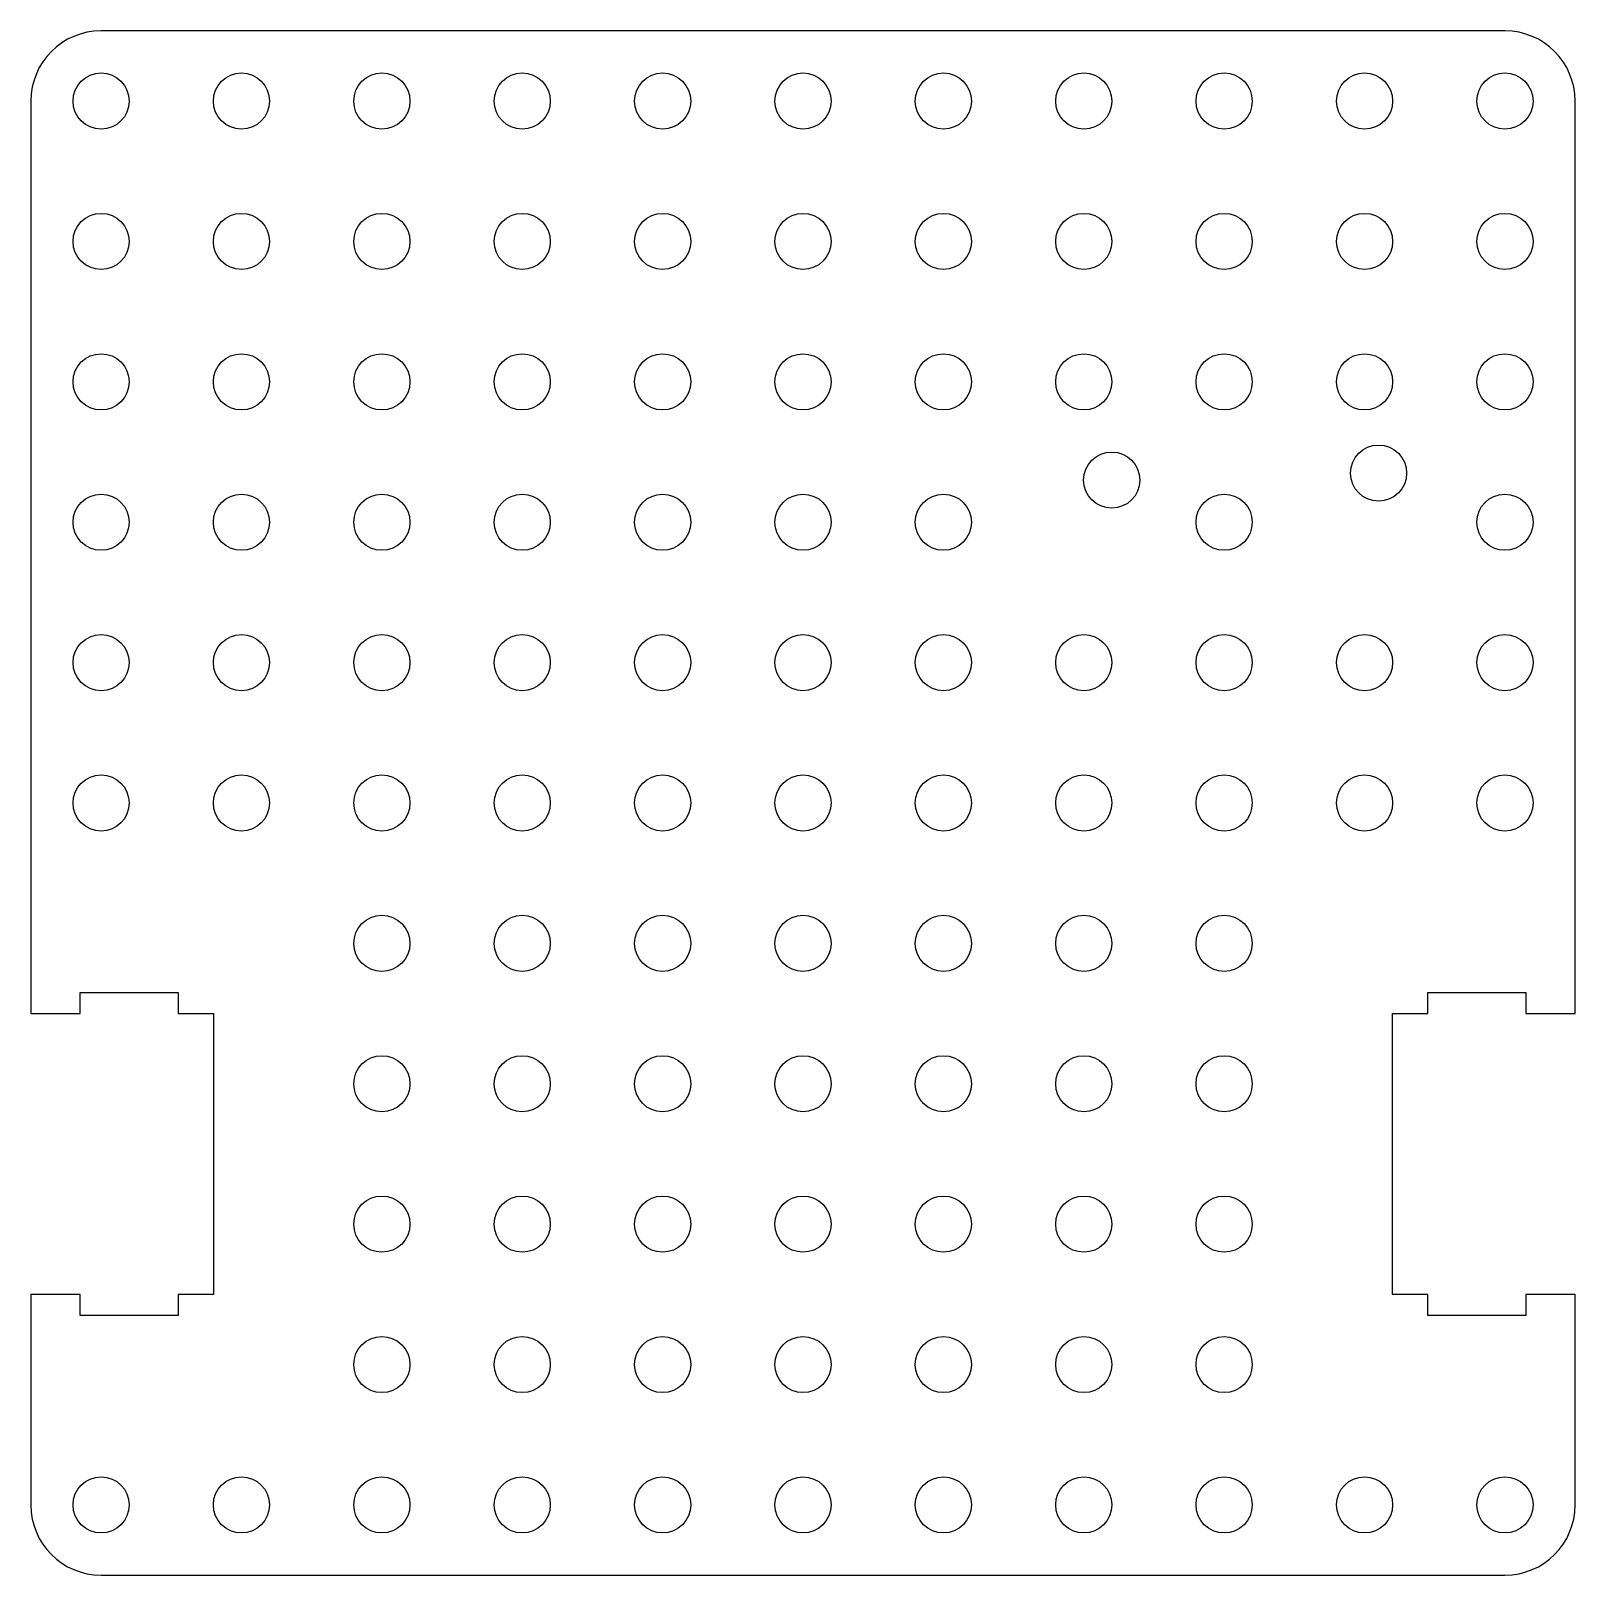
# Model space of a CAD drawing. Extents: x -15 to 771, y 0 to 274.
# Drawn here: x 200 to 310, y 0 to 110 of the extents above; entities that cross this region are included whole.
import ezdxf

# ---------------------------------------------------------------- set-up
doc = ezdxf.new("R2010")
doc.units = 0
doc.layers.add('Layer_1', color=7, linetype='CONTINUOUS')

msp = doc.modelspace()

# ---------------------------------------------------------------- linework, layer by layer
at = {"layer": 'Layer_1', "color": 7}
for points in [[(304.999988, 109.999991), (204.999963, 110.000005)], [(200.000001, 105.000007), (200.000001, 40.000007), (203.49998, 40.000004), (203.49998, 41.500007), (210.499994, 41.50001), (210.499994, 40.000004), (212.999975, 40.000004), (212.999975, 20.000007), (210.499994, 20.000007), (210.499994, 18.500008), (203.49998, 18.500008), (203.49998, 20.000007), (200.000001, 20.000002), (200.000001, 5.000021)], [(207.000001, 105.000006), (207.000001, 105.000006)], [(216.999981, 105.000006), (216.999981, 105.000006)], [(226.999989, 105.000006), (226.999989, 105.000006)], [(236.999998, 105.000006), (236.999998, 105.000006)], [(246.999978, 105.000006), (246.999978, 105.000006)], [(256.999986, 105.000006), (256.999986, 105.000006)], [(266.999994, 105.000006), (266.999994, 105.000006)], [(276.999974, 105.000006), (276.999974, 105.000006)], [(286.999982, 105.000006), (286.999982, 105.000006)], [(296.99999, 105.000006), (296.99999, 105.000006)], [(306.999999, 105.000006), (306.999999, 105.000006)], [(207.000001, 95.000006), (207.000001, 95.000006)], [(216.999981, 95.000009), (216.999981, 95.000009)], [(226.999989, 95.000006), (226.999989, 95.000006)], [(236.999998, 95.000006), (236.999998, 95.000006)], [(246.999978, 95.000006), (246.999978, 95.000006)], [(256.999986, 95.000006), (256.999986, 95.000006)], [(266.999994, 95.000009), (266.999994, 95.000009)], [(277.000002, 95.000006), (277.000002, 95.000006)], [(286.999982, 95.000006), (286.999982, 95.000006)], [(296.99999, 95.000006), (296.99999, 95.000006)], [(306.999999, 95.000006), (306.999999, 95.000006)], [(207.000001, 85.000006), (207.000001, 85.000006)], [(216.999981, 85.000006), (216.999981, 85.000006)], [(226.999989, 85.000006), (226.999989, 85.000006)], [(236.999998, 85.000006), (236.999998, 85.000006)], [(246.999978, 85.000006), (246.999978, 85.000006)], [(256.999986, 85.000006), (256.999986, 85.000006)], [(266.999994, 85.000006), (266.999994, 85.000006)], [(277.000002, 85.000006), (277.000002, 85.000006)], [(286.999982, 85.000006), (286.999982, 85.000006)], [(296.99999, 85.000006), (296.99999, 85.000006)], [(306.999999, 85.000006), (306.999999, 85.000006)], [(293.999995, 78.500008), (293.999995, 78.500008)], [(278.99204, 78.000009), (278.99204, 78.000009)], [(207.000001, 75.000007), (207.000001, 75.000007)], [(216.999981, 75.000007), (216.999981, 75.000007)], [(226.999989, 75.000007), (226.999989, 75.000007)], [(236.999998, 75.000007), (236.999998, 75.000007)], [(246.999978, 75.000007), (246.999978, 75.000007)], [(256.999986, 75.000007), (256.999986, 75.000007)], [(266.999994, 75.000007), (266.999994, 75.000007)], [(286.999982, 75.000007), (286.999982, 75.000007)], [(306.999999, 75.000007), (306.999999, 75.000007)], [(207.000001, 65.000007), (207.000001, 65.000007)], [(216.999981, 65.000007), (216.999981, 65.000007)], [(226.999989, 65.000007), (226.999989, 65.000007)], [(236.999998, 65.000007), (236.999998, 65.000007)], [(246.999978, 65.000007), (246.999978, 65.000007)], [(256.999986, 65.000007), (256.999986, 65.000007)], [(266.999994, 65.000007), (266.999994, 65.000007)], [(276.999974, 65.000007), (276.999974, 65.000007)], [(286.999982, 65.000007), (286.999982, 65.000007)], [(296.99999, 65.000007), (296.99999, 65.000007)], [(306.999999, 65.000007), (306.999999, 65.000007)], [(207.000001, 55.000004), (207.000001, 55.000004)], [(216.999981, 55.000004), (216.999981, 55.000004)], [(226.999989, 55.000004), (226.999989, 55.000004)], [(236.999998, 55.000004), (236.999998, 55.000004)], [(246.999978, 55.000004), (246.999978, 55.000004)], [(256.999986, 55.000004), (256.999986, 55.000004)], [(266.999994, 55.000004), (266.999994, 55.000004)], [(277.000002, 55.000004), (277.000002, 55.000004)], [(286.999982, 55.000004), (286.999982, 55.000004)], [(296.99999, 55.000004), (296.99999, 55.000004)], [(306.999999, 55.000004), (306.999999, 55.000004)], [(226.999989, 45.000004), (226.999989, 45.000004)], [(236.999998, 45.000004), (236.999998, 45.000004)], [(242.999984, 45.000005), (242.999984, 45.000005)], [(256.999986, 45.000004), (256.999986, 45.000004)], [(266.999994, 45.000007), (266.999994, 45.000007)], [(277.000002, 45.000004), (277.000002, 45.000004)], [(286.999982, 45.000004), (286.999982, 45.000004)], [(309.999978, 5.000021), (309.999978, 20.000007), (306.499999, 20.000007), (306.499999, 18.500008), (299.499985, 18.500008), (299.499985, 20.000007), (296.999976, 20.000007), (296.999976, 40.000004), (299.499985, 40.000007), (299.499985, 41.500007), (306.499999, 41.500007), (306.499999, 40.000004), (309.999978, 40.000007)], [(226.999989, 35.000005), (226.999989, 35.000005)], [(236.999998, 35.000005), (236.999998, 35.000005)], [(246.999978, 35.000005), (246.999978, 35.000005)], [(256.999986, 35.000005), (256.999986, 35.000005)], [(266.999994, 35.000005), (266.999994, 35.000005)], [(276.999974, 35.000005), (276.999974, 35.000005)], [(286.999982, 35.000005), (286.999982, 35.000005)], [(226.999989, 25.000005), (226.999989, 25.000005)], [(236.999998, 25.000005), (236.999998, 25.000005)], [(246.999978, 25.000005), (246.999978, 25.000005)], [(256.999986, 25.000005), (256.999986, 25.000005)], [(266.999994, 25.000005), (266.999994, 25.000005)], [(276.999974, 25.000005), (276.999974, 25.000005)], [(286.999982, 25.000005), (286.999982, 25.000005)], [(226.999989, 15.000005), (226.999989, 15.000005)], [(236.999998, 15.000005), (236.999998, 15.000005)], [(246.999978, 15.000005), (246.999978, 15.000005)], [(256.999986, 15.000005), (256.999986, 15.000005)], [(266.999994, 15.000005), (266.999994, 15.000005)], [(276.999974, 15.000005), (276.999974, 15.000005)], [(286.999982, 15.000005), (286.999982, 15.000005)], [(207.000001, 5.000005), (207.000001, 5.000005)], [(216.999981, 5.000005), (216.999981, 5.000005)], [(226.999989, 5.000005), (226.999989, 5.000005)], [(236.999998, 5.000005), (236.999998, 5.000005)], [(246.999978, 5.000005), (246.999978, 5.000005)], [(256.999986, 5.000005), (256.999986, 5.000005)], [(266.999994, 5.000005), (266.999994, 5.000005)], [(276.999974, 5.000005), (276.999974, 5.000005)], [(286.999982, 5.000005), (286.999982, 5.000005)], [(296.99999, 5.000005), (296.99999, 5.000005)], [(306.999999, 5.000005), (306.999999, 5.000005)], [(204.999963, 0.000002), (304.999988, 0.000002)], [(204.999963, 0.000002), (204.999963, 0.000002)]]:
    msp.add_lwpolyline(points, dxfattribs=at)
for points in [[(204.999963, 110.000005), (202.22998, 110.000005), (200.000001, 107.76999), (200.000001, 105.000007)], [(309.999978, 104.999993), (309.999978, 107.769976), (307.769971, 109.999991), (304.999988, 109.999991)], [(203.000001, 105.000006), (203.000001, 106.104576), (203.895431, 107.000006), (205.000001, 107.000006)], [(205.000001, 107.000006), (206.10457, 107.000006), (207.000001, 106.104576), (207.000001, 105.000006)], [(212.999981, 105.000006), (212.999981, 106.104576), (213.895411, 107.000006), (214.999981, 107.000006)], [(214.999981, 107.000006), (216.10455, 107.000006), (216.999981, 106.104576), (216.999981, 105.000006)], [(222.999989, 105.000006), (222.999989, 106.104576), (223.89542, 107.000006), (224.999989, 107.000006)], [(224.999989, 107.000006), (226.104559, 107.000006), (226.999989, 106.104576), (226.999989, 105.000006)], [(232.999997, 105.000006), (232.999997, 106.104576), (233.895428, 107.000006), (234.999997, 107.000006)], [(234.999997, 107.000006), (236.104567, 107.000006), (236.999998, 106.104576), (236.999998, 105.000006)], [(242.999977, 105.000006), (242.999977, 106.104576), (243.895408, 107.000006), (244.999977, 107.000006)], [(244.999977, 107.000006), (246.104547, 107.000006), (246.999978, 106.104576), (246.999978, 105.000006)], [(252.999986, 105.000006), (252.999986, 106.104576), (253.895416, 107.000006), (254.999986, 107.000006)], [(254.999986, 107.000006), (256.104555, 107.000006), (256.999986, 106.104576), (256.999986, 105.000006)], [(262.999994, 105.000006), (262.999994, 106.104576), (263.895424, 107.000006), (264.999994, 107.000006)], [(264.999994, 107.000006), (266.104563, 107.000006), (266.999994, 106.104576), (266.999994, 105.000006)], [(272.999974, 105.000006), (272.999974, 106.104576), (273.895404, 107.000006), (274.999974, 107.000006)], [(274.999974, 107.000006), (276.104543, 107.000006), (276.999974, 106.104576), (276.999974, 105.000006)], [(282.999982, 105.000006), (282.999982, 106.104576), (283.895413, 107.000006), (284.999982, 107.000006)], [(284.999982, 107.000006), (286.104552, 107.000006), (286.999982, 106.104576), (286.999982, 105.000006)], [(292.99999, 105.000006), (292.99999, 106.104576), (293.895421, 107.000006), (294.99999, 107.000006)], [(294.99999, 107.000006), (296.10456, 107.000006), (296.99999, 106.104576), (296.99999, 105.000006)], [(302.999999, 105.000006), (302.999999, 106.104576), (303.895429, 107.000006), (304.999999, 107.000006)], [(304.999999, 107.000006), (306.104568, 107.000006), (306.999999, 106.104576), (306.999999, 105.000006)], [(205.000001, 103.000006), (203.895431, 103.000006), (203.000001, 103.895436), (203.000001, 105.000006)], [(207.000001, 105.000006), (207.000001, 103.895436), (206.10457, 103.000006), (205.000001, 103.000006)], [(214.999981, 103.000006), (213.895411, 103.000006), (212.999981, 103.895436), (212.999981, 105.000006)], [(216.999981, 105.000006), (216.999981, 103.895436), (216.10455, 103.000006), (214.999981, 103.000006)], [(224.999989, 103.000006), (223.89542, 103.000006), (222.999989, 103.895436), (222.999989, 105.000006)], [(226.999989, 105.000006), (226.999989, 103.895436), (226.104559, 103.000006), (224.999989, 103.000006)], [(234.999997, 103.000006), (233.895428, 103.000006), (232.999997, 103.895436), (232.999997, 105.000006)], [(236.999998, 105.000006), (236.999998, 103.895436), (236.104567, 103.000006), (234.999997, 103.000006)], [(244.999977, 103.000006), (243.895408, 103.000006), (242.999977, 103.895436), (242.999977, 105.000006)], [(246.999978, 105.000006), (246.999978, 103.895436), (246.104547, 103.000006), (244.999977, 103.000006)], [(254.999986, 103.000006), (253.895416, 103.000006), (252.999986, 103.895436), (252.999986, 105.000006)], [(256.999986, 105.000006), (256.999986, 103.895436), (256.104555, 103.000006), (254.999986, 103.000006)], [(264.999994, 103.000006), (263.895424, 103.000006), (262.999994, 103.895436), (262.999994, 105.000006)], [(266.999994, 105.000006), (266.999994, 103.895436), (266.104563, 103.000006), (264.999994, 103.000006)], [(274.999974, 103.000006), (273.895404, 103.000006), (272.999974, 103.895436), (272.999974, 105.000006)], [(276.999974, 105.000006), (276.999974, 103.895436), (276.104543, 103.000006), (274.999974, 103.000006)], [(284.999982, 103.000006), (283.895413, 103.000006), (282.999982, 103.895436), (282.999982, 105.000006)], [(286.999982, 105.000006), (286.999982, 103.895436), (286.104552, 103.000006), (284.999982, 103.000006)], [(294.99999, 103.000006), (293.895421, 103.000006), (292.99999, 103.895436), (292.99999, 105.000006)], [(296.99999, 105.000006), (296.99999, 103.895436), (296.10456, 103.000006), (294.99999, 103.000006)], [(304.999999, 103.000006), (303.895429, 103.000006), (302.999999, 103.895436), (302.999999, 105.000006)], [(306.999999, 105.000006), (306.999999, 103.895436), (306.104568, 103.000006), (304.999999, 103.000006)], [(309.999978, 40.000007), (309.999978, 65.000011), (309.999978, 79.999989), (309.999978, 104.999993)], [(203.000001, 95.000006), (203.000001, 96.104576), (203.895431, 97.000006), (205.000001, 97.000006)], [(205.000001, 97.000006), (206.10457, 97.000006), (207.000001, 96.104576), (207.000001, 95.000006)], [(212.999981, 95.000009), (212.999981, 96.104579), (213.895411, 97.000009), (214.999981, 97.000009)], [(214.999981, 97.000009), (216.10455, 97.000009), (216.999981, 96.104579), (216.999981, 95.000009)], [(222.999989, 95.000006), (222.999989, 96.104576), (223.89542, 97.000006), (224.999989, 97.000006)], [(224.999989, 97.000006), (226.104559, 97.000006), (226.999989, 96.104576), (226.999989, 95.000006)], [(232.999997, 95.000006), (232.999997, 96.104576), (233.895428, 97.000006), (234.999997, 97.000006)], [(234.999997, 97.000006), (236.104567, 97.000006), (236.999998, 96.104576), (236.999998, 95.000006)], [(242.999977, 95.000006), (242.999977, 96.104576), (243.895408, 97.000006), (244.999977, 97.000006)], [(244.999977, 97.000006), (246.104547, 97.000006), (246.999978, 96.104576), (246.999978, 95.000006)], [(252.999986, 95.000006), (252.999986, 96.104576), (253.895416, 97.000006), (254.999986, 97.000006)], [(254.999986, 97.000006), (256.104555, 97.000006), (256.999986, 96.104576), (256.999986, 95.000006)], [(262.999994, 95.000009), (262.999994, 96.104579), (263.895424, 97.000009), (264.999994, 97.000009)], [(264.999994, 97.000009), (266.104563, 97.000009), (266.999994, 96.104579), (266.999994, 95.000009)], [(273.000002, 95.000006), (273.000002, 96.104576), (273.895433, 97.000006), (275.000002, 97.000006)], [(275.000002, 97.000006), (276.104572, 97.000006), (277.000002, 96.104576), (277.000002, 95.000006)], [(282.999982, 95.000006), (282.999982, 96.104576), (283.895413, 97.000006), (284.999982, 97.000006)], [(284.999982, 97.000006), (286.104552, 97.000006), (286.999982, 96.104576), (286.999982, 95.000006)], [(292.99999, 95.000006), (292.99999, 96.104576), (293.895421, 97.000006), (294.99999, 97.000006)], [(294.99999, 97.000006), (296.10456, 97.000006), (296.99999, 96.104576), (296.99999, 95.000006)], [(302.999999, 95.000006), (302.999999, 96.104576), (303.895429, 97.000006), (304.999999, 97.000006)], [(304.999999, 97.000006), (306.104568, 97.000006), (306.999999, 96.104576), (306.999999, 95.000006)], [(205.000001, 93.000006), (203.895431, 93.000006), (203.000001, 93.895436), (203.000001, 95.000006)], [(207.000001, 95.000006), (207.000001, 93.895436), (206.10457, 93.000006), (205.000001, 93.000006)], [(214.999981, 93.000009), (213.895411, 93.000009), (212.999981, 93.895439), (212.999981, 95.000009)], [(216.999981, 95.000009), (216.999981, 93.895439), (216.10455, 93.000009), (214.999981, 93.000009)], [(224.999989, 93.000006), (223.89542, 93.000006), (222.999989, 93.895436), (222.999989, 95.000006)], [(226.999989, 95.000006), (226.999989, 93.895436), (226.104559, 93.000006), (224.999989, 93.000006)], [(234.999997, 93.000006), (233.895428, 93.000006), (232.999997, 93.895436), (232.999997, 95.000006)], [(236.999998, 95.000006), (236.999998, 93.895436), (236.104567, 93.000006), (234.999997, 93.000006)], [(244.999977, 93.000006), (243.895408, 93.000006), (242.999977, 93.895436), (242.999977, 95.000006)], [(246.999978, 95.000006), (246.999978, 93.895436), (246.104547, 93.000006), (244.999977, 93.000006)], [(254.999986, 93.000006), (253.895416, 93.000006), (252.999986, 93.895436), (252.999986, 95.000006)], [(256.999986, 95.000006), (256.999986, 93.895436), (256.104555, 93.000006), (254.999986, 93.000006)], [(264.999994, 93.000009), (263.895424, 93.000009), (262.999994, 93.895439), (262.999994, 95.000009)], [(266.999994, 95.000009), (266.999994, 93.895439), (266.104563, 93.000009), (264.999994, 93.000009)], [(275.000002, 93.000006), (273.895433, 93.000006), (273.000002, 93.895436), (273.000002, 95.000006)], [(277.000002, 95.000006), (277.000002, 93.895436), (276.104572, 93.000006), (275.000002, 93.000006)], [(284.999982, 93.000006), (283.895413, 93.000006), (282.999982, 93.895436), (282.999982, 95.000006)], [(286.999982, 95.000006), (286.999982, 93.895436), (286.104552, 93.000006), (284.999982, 93.000006)], [(294.99999, 93.000006), (293.895421, 93.000006), (292.99999, 93.895436), (292.99999, 95.000006)], [(296.99999, 95.000006), (296.99999, 93.895436), (296.10456, 93.000006), (294.99999, 93.000006)], [(304.999999, 93.000006), (303.895429, 93.000006), (302.999999, 93.895436), (302.999999, 95.000006)], [(306.999999, 95.000006), (306.999999, 93.895436), (306.104568, 93.000006), (304.999999, 93.000006)], [(203.000001, 85.000006), (203.000001, 86.104576), (203.895431, 87.000006), (205.000001, 87.000006)], [(205.000001, 87.000006), (206.10457, 87.000006), (207.000001, 86.104576), (207.000001, 85.000006)], [(212.999981, 85.000006), (212.999981, 86.104576), (213.895411, 87.000006), (214.999981, 87.000006)], [(214.999981, 87.000006), (216.10455, 87.000006), (216.999981, 86.104576), (216.999981, 85.000006)], [(222.999989, 85.000006), (222.999989, 86.104576), (223.89542, 87.000006), (224.999989, 87.000006)], [(224.999989, 87.000006), (226.104559, 87.000006), (226.999989, 86.104576), (226.999989, 85.000006)], [(232.999997, 85.000006), (232.999997, 86.104576), (233.895428, 87.000006), (234.999997, 87.000006)], [(234.999997, 87.000006), (236.104567, 87.000006), (236.999998, 86.104576), (236.999998, 85.000006)], [(242.999977, 85.000006), (242.999977, 86.104576), (243.895408, 87.000006), (244.999977, 87.000006)], [(244.999977, 87.000006), (246.104547, 87.000006), (246.999978, 86.104576), (246.999978, 85.000006)], [(252.999986, 85.000006), (252.999986, 86.104576), (253.895416, 87.000006), (254.999986, 87.000006)], [(254.999986, 87.000006), (256.104555, 87.000006), (256.999986, 86.104576), (256.999986, 85.000006)], [(262.999994, 85.000006), (262.999994, 86.104576), (263.895424, 87.000006), (264.999994, 87.000006)], [(264.999994, 87.000006), (266.104563, 87.000006), (266.999994, 86.104576), (266.999994, 85.000006)], [(273.000002, 85.000006), (273.000002, 86.104576), (273.895433, 87.000006), (275.000002, 87.000006)], [(275.000002, 87.000006), (276.104572, 87.000006), (277.000002, 86.104576), (277.000002, 85.000006)], [(282.999982, 85.000006), (282.999982, 86.104576), (283.895413, 87.000006), (284.999982, 87.000006)], [(284.999982, 87.000006), (286.104552, 87.000006), (286.999982, 86.104576), (286.999982, 85.000006)], [(292.99999, 85.000006), (292.99999, 86.104576), (293.895421, 87.000006), (294.99999, 87.000006)], [(294.99999, 87.000006), (296.10456, 87.000006), (296.99999, 86.104576), (296.99999, 85.000006)], [(302.999999, 85.000006), (302.999999, 86.104576), (303.895429, 87.000006), (304.999999, 87.000006)], [(304.999999, 87.000006), (306.104568, 87.000006), (306.999999, 86.104576), (306.999999, 85.000006)], [(205.000001, 83.000006), (203.895431, 83.000006), (203.000001, 83.895437), (203.000001, 85.000006)], [(207.000001, 85.000006), (207.000001, 83.895437), (206.10457, 83.000006), (205.000001, 83.000006)], [(214.999981, 83.000006), (213.895411, 83.000006), (212.999981, 83.895437), (212.999981, 85.000006)], [(216.999981, 85.000006), (216.999981, 83.895437), (216.10455, 83.000006), (214.999981, 83.000006)], [(224.999989, 83.000006), (223.89542, 83.000006), (222.999989, 83.895437), (222.999989, 85.000006)], [(226.999989, 85.000006), (226.999989, 83.895437), (226.104559, 83.000006), (224.999989, 83.000006)], [(234.999997, 83.000006), (233.895428, 83.000006), (232.999997, 83.895437), (232.999997, 85.000006)], [(236.999998, 85.000006), (236.999998, 83.895437), (236.104567, 83.000006), (234.999997, 83.000006)], [(244.999977, 83.000006), (243.895408, 83.000006), (242.999977, 83.895437), (242.999977, 85.000006)], [(246.999978, 85.000006), (246.999978, 83.895437), (246.104547, 83.000006), (244.999977, 83.000006)], [(254.999986, 83.000006), (253.895416, 83.000006), (252.999986, 83.895437), (252.999986, 85.000006)], [(256.999986, 85.000006), (256.999986, 83.895437), (256.104555, 83.000006), (254.999986, 83.000006)], [(264.999994, 83.000006), (263.895424, 83.000006), (262.999994, 83.895437), (262.999994, 85.000006)], [(266.999994, 85.000006), (266.999994, 83.895437), (266.104563, 83.000006), (264.999994, 83.000006)], [(275.000002, 83.000006), (273.895433, 83.000006), (273.000002, 83.895437), (273.000002, 85.000006)], [(277.000002, 85.000006), (277.000002, 83.895437), (276.104572, 83.000006), (275.000002, 83.000006)], [(284.999982, 83.000006), (283.895413, 83.000006), (282.999982, 83.895437), (282.999982, 85.000006)], [(286.999982, 85.000006), (286.999982, 83.895437), (286.104552, 83.000006), (284.999982, 83.000006)], [(294.99999, 83.000006), (293.895421, 83.000006), (292.99999, 83.895437), (292.99999, 85.000006)], [(296.99999, 85.000006), (296.99999, 83.895437), (296.10456, 83.000006), (294.99999, 83.000006)], [(304.999999, 83.000006), (303.895429, 83.000006), (302.999999, 83.895437), (302.999999, 85.000006)], [(306.999999, 85.000006), (306.999999, 83.895437), (306.104568, 83.000006), (304.999999, 83.000006)], [(293.999995, 78.500008), (293.999995, 79.604571), (294.895425, 80.499996), (295.999995, 80.499996)], [(295.999995, 80.499996), (297.104564, 80.499996), (297.999994, 79.604571), (297.999994, 78.500008)], [(274.992039, 78.000009), (274.992039, 79.104579), (275.88747, 80.000009), (276.992039, 80.000009)], [(276.992039, 80.000009), (278.096609, 80.000009), (278.99204, 79.104579), (278.99204, 78.000009)], [(295.999995, 76.500015), (294.895425, 76.500015), (293.999995, 77.39544), (293.999995, 78.500008)], [(297.999994, 78.500008), (297.999994, 77.39544), (297.104564, 76.500015), (295.999995, 76.500015)], [(276.992039, 76.000009), (275.88747, 76.000009), (274.992039, 76.895439), (274.992039, 78.000009)], [(278.99204, 78.000009), (278.99204, 76.895439), (278.096609, 76.000009), (276.992039, 76.000009)], [(203.000001, 75.000007), (203.000001, 76.104576), (203.895431, 77.000006), (205.000001, 77.000006)], [(205.000001, 77.000006), (206.10457, 77.000006), (207.000001, 76.104576), (207.000001, 75.000007)], [(212.999981, 75.000007), (212.999981, 76.104576), (213.895411, 77.000006), (214.999981, 77.000006)], [(214.999981, 77.000006), (216.10455, 77.000006), (216.999981, 76.104576), (216.999981, 75.000007)], [(222.999989, 75.000007), (222.999989, 76.104576), (223.89542, 77.000006), (224.999989, 77.000006)], [(224.999989, 77.000006), (226.104559, 77.000006), (226.999989, 76.104576), (226.999989, 75.000007)], [(232.999997, 75.000007), (232.999997, 76.104576), (233.895428, 77.000006), (234.999997, 77.000006)], [(234.999997, 77.000006), (236.104567, 77.000006), (236.999998, 76.104576), (236.999998, 75.000007)], [(242.999977, 75.000007), (242.999977, 76.104576), (243.895408, 77.000006), (244.999977, 77.000006)], [(244.999977, 77.000006), (246.104547, 77.000006), (246.999978, 76.104576), (246.999978, 75.000007)], [(252.999986, 75.000007), (252.999986, 76.104576), (253.895416, 77.000006), (254.999986, 77.000006)], [(254.999986, 77.000006), (256.104555, 77.000006), (256.999986, 76.104576), (256.999986, 75.000007)], [(262.999994, 75.000007), (262.999994, 76.104576), (263.895424, 77.000006), (264.999994, 77.000006)], [(264.999994, 77.000006), (266.104563, 77.000006), (266.999994, 76.104576), (266.999994, 75.000007)], [(282.999982, 75.000007), (282.999982, 76.104576), (283.895413, 77.000006), (284.999982, 77.000006)], [(284.999982, 77.000006), (286.104552, 77.000006), (286.999982, 76.104576), (286.999982, 75.000007)], [(302.999999, 75.000007), (302.999999, 76.104576), (303.895429, 77.000006), (304.999999, 77.000006)], [(304.999999, 77.000006), (306.104568, 77.000006), (306.999999, 76.104576), (306.999999, 75.000007)], [(205.000001, 73.000007), (203.895431, 73.000007), (203.000001, 73.895437), (203.000001, 75.000007)], [(207.000001, 75.000007), (207.000001, 73.895437), (206.10457, 73.000007), (205.000001, 73.000007)], [(214.999981, 73.000007), (213.895411, 73.000007), (212.999981, 73.895437), (212.999981, 75.000007)], [(216.999981, 75.000007), (216.999981, 73.895437), (216.10455, 73.000007), (214.999981, 73.000007)], [(224.999989, 73.000007), (223.89542, 73.000007), (222.999989, 73.895437), (222.999989, 75.000007)], [(226.999989, 75.000007), (226.999989, 73.895437), (226.104559, 73.000007), (224.999989, 73.000007)], [(234.999997, 73.000007), (233.895428, 73.000007), (232.999997, 73.895437), (232.999997, 75.000007)], [(236.999998, 75.000007), (236.999998, 73.895437), (236.104567, 73.000007), (234.999997, 73.000007)], [(244.999977, 73.000007), (243.895408, 73.000007), (242.999977, 73.895437), (242.999977, 75.000007)], [(246.999978, 75.000007), (246.999978, 73.895437), (246.104547, 73.000007), (244.999977, 73.000007)], [(254.999986, 73.000007), (253.895416, 73.000007), (252.999986, 73.895437), (252.999986, 75.000007)], [(256.999986, 75.000007), (256.999986, 73.895437), (256.104555, 73.000007), (254.999986, 73.000007)], [(264.999994, 73.000007), (263.895424, 73.000007), (262.999994, 73.895437), (262.999994, 75.000007)], [(266.999994, 75.000007), (266.999994, 73.895437), (266.104563, 73.000007), (264.999994, 73.000007)], [(284.999982, 73.000007), (283.895413, 73.000007), (282.999982, 73.895437), (282.999982, 75.000007)], [(286.999982, 75.000007), (286.999982, 73.895437), (286.104552, 73.000007), (284.999982, 73.000007)], [(304.999999, 73.000007), (303.895429, 73.000007), (302.999999, 73.895437), (302.999999, 75.000007)], [(306.999999, 75.000007), (306.999999, 73.895437), (306.104568, 73.000007), (304.999999, 73.000007)], [(203.000001, 65.000007), (203.000001, 66.104577), (203.895431, 67.000007), (205.000001, 67.000007)], [(205.000001, 67.000007), (206.10457, 67.000007), (207.000001, 66.104577), (207.000001, 65.000007)], [(212.999981, 65.000007), (212.999981, 66.104577), (213.895411, 67.000007), (214.999981, 67.000007)], [(214.999981, 67.000007), (216.10455, 67.000007), (216.999981, 66.104577), (216.999981, 65.000007)], [(222.999989, 65.000007), (222.999989, 66.104577), (223.89542, 67.000007), (224.999989, 67.000007)], [(224.999989, 67.000007), (226.104559, 67.000007), (226.999989, 66.104577), (226.999989, 65.000007)], [(232.999997, 65.000007), (232.999997, 66.104577), (233.895428, 67.000007), (234.999997, 67.000007)], [(234.999997, 67.000007), (236.104567, 67.000007), (236.999998, 66.104577), (236.999998, 65.000007)], [(242.999977, 65.000007), (242.999977, 66.104577), (243.895408, 67.000007), (244.999977, 67.000007)], [(244.999977, 67.000007), (246.104547, 67.000007), (246.999978, 66.104577), (246.999978, 65.000007)], [(252.999986, 65.000007), (252.999986, 66.104577), (253.895416, 67.000007), (254.999986, 67.000007)], [(254.999986, 67.000007), (256.104555, 67.000007), (256.999986, 66.104577), (256.999986, 65.000007)], [(262.999994, 65.000007), (262.999994, 66.104577), (263.895424, 67.000007), (264.999994, 67.000007)], [(264.999994, 67.000007), (266.104563, 67.000007), (266.999994, 66.104577), (266.999994, 65.000007)], [(272.999974, 65.000007), (272.999974, 66.104577), (273.895404, 67.000007), (274.999974, 67.000007)], [(274.999974, 67.000007), (276.104543, 67.000007), (276.999974, 66.104577), (276.999974, 65.000007)], [(282.999982, 65.000007), (282.999982, 66.104577), (283.895413, 67.000007), (284.999982, 67.000007)], [(284.999982, 67.000007), (286.104552, 67.000007), (286.999982, 66.104577), (286.999982, 65.000007)], [(292.99999, 65.000007), (292.99999, 66.104577), (293.895421, 67.000007), (294.99999, 67.000007)], [(294.99999, 67.000007), (296.10456, 67.000007), (296.99999, 66.104577), (296.99999, 65.000007)], [(302.999999, 65.000007), (302.999999, 66.104577), (303.895429, 67.000007), (304.999999, 67.000007)], [(304.999999, 67.000007), (306.104568, 67.000007), (306.999999, 66.104577), (306.999999, 65.000007)], [(205.000001, 63.000007), (203.895431, 63.000007), (203.000001, 63.895437), (203.000001, 65.000007)], [(207.000001, 65.000007), (207.000001, 63.895437), (206.10457, 63.000007), (205.000001, 63.000007)], [(214.999981, 63.000007), (213.895411, 63.000007), (212.999981, 63.895437), (212.999981, 65.000007)], [(216.999981, 65.000007), (216.999981, 63.895437), (216.10455, 63.000007), (214.999981, 63.000007)], [(224.999989, 63.000007), (223.89542, 63.000007), (222.999989, 63.895437), (222.999989, 65.000007)], [(226.999989, 65.000007), (226.999989, 63.895437), (226.104559, 63.000007), (224.999989, 63.000007)], [(234.999997, 63.000007), (233.895428, 63.000007), (232.999997, 63.895437), (232.999997, 65.000007)], [(236.999998, 65.000007), (236.999998, 63.895437), (236.104567, 63.000007), (234.999997, 63.000007)], [(244.999977, 63.000007), (243.895408, 63.000007), (242.999977, 63.895437), (242.999977, 65.000007)], [(246.999978, 65.000007), (246.999978, 63.895437), (246.104547, 63.000007), (244.999977, 63.000007)], [(254.999986, 63.000007), (253.895416, 63.000007), (252.999986, 63.895437), (252.999986, 65.000007)], [(256.999986, 65.000007), (256.999986, 63.895437), (256.104555, 63.000007), (254.999986, 63.000007)], [(264.999994, 63.000007), (263.895424, 63.000007), (262.999994, 63.895437), (262.999994, 65.000007)], [(266.999994, 65.000007), (266.999994, 63.895437), (266.104563, 63.000007), (264.999994, 63.000007)], [(274.999974, 63.000007), (273.895404, 63.000007), (272.999974, 63.895437), (272.999974, 65.000007)], [(276.999974, 65.000007), (276.999974, 63.895437), (276.104543, 63.000007), (274.999974, 63.000007)], [(284.999982, 63.000007), (283.895413, 63.000007), (282.999982, 63.895437), (282.999982, 65.000007)], [(286.999982, 65.000007), (286.999982, 63.895437), (286.104552, 63.000007), (284.999982, 63.000007)], [(294.99999, 63.000007), (293.895421, 63.000007), (292.99999, 63.895437), (292.99999, 65.000007)], [(296.99999, 65.000007), (296.99999, 63.895437), (296.10456, 63.000007), (294.99999, 63.000007)], [(304.999999, 63.000007), (303.895429, 63.000007), (302.999999, 63.895437), (302.999999, 65.000007)], [(306.999999, 65.000007), (306.999999, 63.895437), (306.104568, 63.000007), (304.999999, 63.000007)], [(203.000001, 55.000004), (203.000001, 56.104574), (203.895431, 57.000004), (205.000001, 57.000004)], [(205.000001, 57.000004), (206.10457, 57.000004), (207.000001, 56.104574), (207.000001, 55.000004)], [(212.999981, 55.000004), (212.999981, 56.104574), (213.895411, 57.000004), (214.999981, 57.000004)], [(214.999981, 57.000004), (216.10455, 57.000004), (216.999981, 56.104574), (216.999981, 55.000004)], [(222.999989, 55.000004), (222.999989, 56.104574), (223.89542, 57.000004), (224.999989, 57.000004)], [(224.999989, 57.000004), (226.104559, 57.000004), (226.999989, 56.104574), (226.999989, 55.000004)], [(232.999997, 55.000004), (232.999997, 56.104574), (233.895428, 57.000004), (234.999997, 57.000004)], [(234.999997, 57.000004), (236.104567, 57.000004), (236.999998, 56.104574), (236.999998, 55.000004)], [(242.999977, 55.000004), (242.999977, 56.104574), (243.895408, 57.000004), (244.999977, 57.000004)], [(244.999977, 57.000004), (246.104547, 57.000004), (246.999978, 56.104574), (246.999978, 55.000004)], [(252.999986, 55.000004), (252.999986, 56.104574), (253.895416, 57.000004), (254.999986, 57.000004)], [(254.999986, 57.000004), (256.104555, 57.000004), (256.999986, 56.104574), (256.999986, 55.000004)], [(262.999994, 55.000004), (262.999994, 56.104574), (263.895424, 57.000004), (264.999994, 57.000004)], [(264.999994, 57.000004), (266.104563, 57.000004), (266.999994, 56.104574), (266.999994, 55.000004)], [(273.000002, 55.000004), (273.000002, 56.104574), (273.895433, 57.000004), (275.000002, 57.000004)], [(275.000002, 57.000004), (276.104572, 57.000004), (277.000002, 56.104574), (277.000002, 55.000004)], [(282.999982, 55.000004), (282.999982, 56.104574), (283.895413, 57.000004), (284.999982, 57.000004)], [(284.999982, 57.000004), (286.104552, 57.000004), (286.999982, 56.104574), (286.999982, 55.000004)], [(292.99999, 55.000004), (292.99999, 56.104574), (293.895421, 57.000004), (294.99999, 57.000004)], [(294.99999, 57.000004), (296.10456, 57.000004), (296.99999, 56.104574), (296.99999, 55.000004)], [(302.999999, 55.000004), (302.999999, 56.104574), (303.895429, 57.000004), (304.999999, 57.000004)], [(304.999999, 57.000004), (306.104568, 57.000004), (306.999999, 56.104574), (306.999999, 55.000004)], [(205.000001, 53.000004), (203.895431, 53.000004), (203.000001, 53.895434), (203.000001, 55.000004)], [(207.000001, 55.000004), (207.000001, 53.895434), (206.10457, 53.000004), (205.000001, 53.000004)], [(214.999981, 53.000004), (213.895411, 53.000004), (212.999981, 53.895434), (212.999981, 55.000004)], [(216.999981, 55.000004), (216.999981, 53.895434), (216.10455, 53.000004), (214.999981, 53.000004)], [(224.999989, 53.000004), (223.89542, 53.000004), (222.999989, 53.895434), (222.999989, 55.000004)], [(226.999989, 55.000004), (226.999989, 53.895434), (226.104559, 53.000004), (224.999989, 53.000004)], [(234.999997, 53.000004), (233.895428, 53.000004), (232.999997, 53.895434), (232.999997, 55.000004)], [(236.999998, 55.000004), (236.999998, 53.895434), (236.104567, 53.000004), (234.999997, 53.000004)], [(244.999977, 53.000004), (243.895408, 53.000004), (242.999977, 53.895434), (242.999977, 55.000004)], [(246.999978, 55.000004), (246.999978, 53.895434), (246.104547, 53.000004), (244.999977, 53.000004)], [(254.999986, 53.000004), (253.895416, 53.000004), (252.999986, 53.895434), (252.999986, 55.000004)], [(256.999986, 55.000004), (256.999986, 53.895434), (256.104555, 53.000004), (254.999986, 53.000004)], [(264.999994, 53.000004), (263.895424, 53.000004), (262.999994, 53.895434), (262.999994, 55.000004)], [(266.999994, 55.000004), (266.999994, 53.895434), (266.104563, 53.000004), (264.999994, 53.000004)], [(275.000002, 53.000004), (273.895433, 53.000004), (273.000002, 53.895434), (273.000002, 55.000004)], [(277.000002, 55.000004), (277.000002, 53.895434), (276.104572, 53.000004), (275.000002, 53.000004)], [(284.999982, 53.000004), (283.895413, 53.000004), (282.999982, 53.895434), (282.999982, 55.000004)], [(286.999982, 55.000004), (286.999982, 53.895434), (286.104552, 53.000004), (284.999982, 53.000004)], [(294.99999, 53.000004), (293.895421, 53.000004), (292.99999, 53.895434), (292.99999, 55.000004)], [(296.99999, 55.000004), (296.99999, 53.895434), (296.10456, 53.000004), (294.99999, 53.000004)], [(304.999999, 53.000004), (303.895429, 53.000004), (302.999999, 53.895434), (302.999999, 55.000004)], [(306.999999, 55.000004), (306.999999, 53.895434), (306.104568, 53.000004), (304.999999, 53.000004)], [(222.999989, 45.000004), (222.999989, 46.104574), (223.89542, 47.000004), (224.999989, 47.000004)], [(224.999989, 47.000004), (226.104559, 47.000004), (226.999989, 46.104574), (226.999989, 45.000004)], [(232.999997, 45.000004), (232.999997, 46.104574), (233.895428, 47.000004), (234.999997, 47.000004)], [(234.999997, 47.000004), (236.104567, 47.000004), (236.999998, 46.104574), (236.999998, 45.000004)], [(242.999984, 45.000005), (242.999984, 46.104567), (243.895414, 46.999993), (244.999984, 46.999993)], [(244.999984, 46.999993), (246.104553, 46.999993), (246.999983, 46.104567), (246.999983, 45.000005)], [(252.999986, 45.000004), (252.999986, 46.104574), (253.895416, 47.000004), (254.999986, 47.000004)], [(254.999986, 47.000004), (256.104555, 47.000004), (256.999986, 46.104574), (256.999986, 45.000004)], [(262.999994, 45.000007), (262.999994, 46.104577), (263.895424, 47.000007), (264.999994, 47.000007)], [(264.999994, 47.000007), (266.104563, 47.000007), (266.999994, 46.104577), (266.999994, 45.000007)], [(273.000002, 45.000004), (273.000002, 46.104574), (273.895433, 47.000004), (275.000002, 47.000004)], [(275.000002, 47.000004), (276.104572, 47.000004), (277.000002, 46.104574), (277.000002, 45.000004)], [(282.999982, 45.000004), (282.999982, 46.104574), (283.895413, 47.000004), (284.999982, 47.000004)], [(284.999982, 47.000004), (286.104552, 47.000004), (286.999982, 46.104574), (286.999982, 45.000004)], [(224.999989, 43.000005), (223.89542, 43.000005), (222.999989, 43.895435), (222.999989, 45.000004)], [(226.999989, 45.000004), (226.999989, 43.895435), (226.104559, 43.000005), (224.999989, 43.000005)], [(234.999997, 43.000005), (233.895428, 43.000005), (232.999997, 43.895435), (232.999997, 45.000004)], [(236.999998, 45.000004), (236.999998, 43.895435), (236.104567, 43.000005), (234.999997, 43.000005)], [(244.999984, 43.000012), (243.895414, 43.000012), (242.999984, 43.895437), (242.999984, 45.000005)], [(246.999983, 45.000005), (246.999983, 43.895437), (246.104553, 43.000012), (244.999984, 43.000012)], [(254.999986, 43.000005), (253.895416, 43.000005), (252.999986, 43.895435), (252.999986, 45.000004)], [(256.999986, 45.000004), (256.999986, 43.895435), (256.104555, 43.000005), (254.999986, 43.000005)], [(264.999994, 43.000007), (263.895424, 43.000007), (262.999994, 43.895438), (262.999994, 45.000007)], [(266.999994, 45.000007), (266.999994, 43.895438), (266.104563, 43.000007), (264.999994, 43.000007)], [(275.000002, 43.000005), (273.895433, 43.000005), (273.000002, 43.895435), (273.000002, 45.000004)], [(277.000002, 45.000004), (277.000002, 43.895435), (276.104572, 43.000005), (275.000002, 43.000005)], [(284.999982, 43.000005), (283.895413, 43.000005), (282.999982, 43.895435), (282.999982, 45.000004)], [(286.999982, 45.000004), (286.999982, 43.895435), (286.104552, 43.000005), (284.999982, 43.000005)], [(222.999989, 35.000005), (222.999989, 36.104574), (223.89542, 37.000005), (224.999989, 37.000005)], [(224.999989, 37.000005), (226.104559, 37.000005), (226.999989, 36.104574), (226.999989, 35.000005)], [(232.999997, 35.000005), (232.999997, 36.104574), (233.895428, 37.000005), (234.999997, 37.000005)], [(234.999997, 37.000005), (236.104567, 37.000005), (236.999998, 36.104574), (236.999998, 35.000005)], [(242.999977, 35.000005), (242.999977, 36.104574), (243.895408, 37.000005), (244.999977, 37.000005)], [(244.999977, 37.000005), (246.104547, 37.000005), (246.999978, 36.104574), (246.999978, 35.000005)], [(252.999986, 35.000005), (252.999986, 36.104574), (253.895416, 37.000005), (254.999986, 37.000005)], [(254.999986, 37.000005), (256.104555, 37.000005), (256.999986, 36.104574), (256.999986, 35.000005)], [(262.999994, 35.000005), (262.999994, 36.104574), (263.895424, 37.000005), (264.999994, 37.000005)], [(264.999994, 37.000005), (266.104563, 37.000005), (266.999994, 36.104574), (266.999994, 35.000005)], [(272.999974, 35.000005), (272.999974, 36.104574), (273.895404, 37.000005), (274.999974, 37.000005)], [(274.999974, 37.000005), (276.104543, 37.000005), (276.999974, 36.104574), (276.999974, 35.000005)], [(282.999982, 35.000005), (282.999982, 36.104574), (283.895413, 37.000005), (284.999982, 37.000005)], [(284.999982, 37.000005), (286.104552, 37.000005), (286.999982, 36.104574), (286.999982, 35.000005)], [(224.999989, 33.000005), (223.89542, 33.000005), (222.999989, 33.895435), (222.999989, 35.000005)], [(226.999989, 35.000005), (226.999989, 33.895435), (226.104559, 33.000005), (224.999989, 33.000005)], [(234.999997, 33.000005), (233.895428, 33.000005), (232.999997, 33.895435), (232.999997, 35.000005)], [(236.999998, 35.000005), (236.999998, 33.895435), (236.104567, 33.000005), (234.999997, 33.000005)], [(244.999977, 33.000005), (243.895408, 33.000005), (242.999977, 33.895435), (242.999977, 35.000005)], [(246.999978, 35.000005), (246.999978, 33.895435), (246.104547, 33.000005), (244.999977, 33.000005)], [(254.999986, 33.000005), (253.895416, 33.000005), (252.999986, 33.895435), (252.999986, 35.000005)], [(256.999986, 35.000005), (256.999986, 33.895435), (256.104555, 33.000005), (254.999986, 33.000005)], [(264.999994, 33.000005), (263.895424, 33.000005), (262.999994, 33.895435), (262.999994, 35.000005)], [(266.999994, 35.000005), (266.999994, 33.895435), (266.104563, 33.000005), (264.999994, 33.000005)], [(274.999974, 33.000005), (273.895404, 33.000005), (272.999974, 33.895435), (272.999974, 35.000005)], [(276.999974, 35.000005), (276.999974, 33.895435), (276.104543, 33.000005), (274.999974, 33.000005)], [(284.999982, 33.000005), (283.895413, 33.000005), (282.999982, 33.895435), (282.999982, 35.000005)], [(286.999982, 35.000005), (286.999982, 33.895435), (286.104552, 33.000005), (284.999982, 33.000005)], [(222.999989, 25.000005), (222.999989, 26.104575), (223.89542, 27.000005), (224.999989, 27.000005)], [(224.999989, 27.000005), (226.104559, 27.000005), (226.999989, 26.104575), (226.999989, 25.000005)], [(232.999997, 25.000005), (232.999997, 26.104575), (233.895428, 27.000005), (234.999997, 27.000005)], [(234.999997, 27.000005), (236.104567, 27.000005), (236.999998, 26.104575), (236.999998, 25.000005)], [(242.999977, 25.000005), (242.999977, 26.104575), (243.895408, 27.000005), (244.999977, 27.000005)], [(244.999977, 27.000005), (246.104547, 27.000005), (246.999978, 26.104575), (246.999978, 25.000005)], [(252.999986, 25.000005), (252.999986, 26.104575), (253.895416, 27.000005), (254.999986, 27.000005)], [(254.999986, 27.000005), (256.104555, 27.000005), (256.999986, 26.104575), (256.999986, 25.000005)], [(262.999994, 25.000005), (262.999994, 26.104575), (263.895424, 27.000005), (264.999994, 27.000005)], [(264.999994, 27.000005), (266.104563, 27.000005), (266.999994, 26.104575), (266.999994, 25.000005)], [(272.999974, 25.000005), (272.999974, 26.104575), (273.895404, 27.000005), (274.999974, 27.000005)], [(274.999974, 27.000005), (276.104543, 27.000005), (276.999974, 26.104575), (276.999974, 25.000005)], [(282.999982, 25.000005), (282.999982, 26.104575), (283.895413, 27.000005), (284.999982, 27.000005)], [(284.999982, 27.000005), (286.104552, 27.000005), (286.999982, 26.104575), (286.999982, 25.000005)], [(224.999989, 23.000005), (223.89542, 23.000005), (222.999989, 23.895435), (222.999989, 25.000005)], [(226.999989, 25.000005), (226.999989, 23.895435), (226.104559, 23.000005), (224.999989, 23.000005)], [(234.999997, 23.000005), (233.895428, 23.000005), (232.999997, 23.895435), (232.999997, 25.000005)], [(236.999998, 25.000005), (236.999998, 23.895435), (236.104567, 23.000005), (234.999997, 23.000005)], [(244.999977, 23.000005), (243.895408, 23.000005), (242.999977, 23.895435), (242.999977, 25.000005)], [(246.999978, 25.000005), (246.999978, 23.895435), (246.104547, 23.000005), (244.999977, 23.000005)], [(254.999986, 23.000005), (253.895416, 23.000005), (252.999986, 23.895435), (252.999986, 25.000005)], [(256.999986, 25.000005), (256.999986, 23.895435), (256.104555, 23.000005), (254.999986, 23.000005)], [(264.999994, 23.000005), (263.895424, 23.000005), (262.999994, 23.895435), (262.999994, 25.000005)], [(266.999994, 25.000005), (266.999994, 23.895435), (266.104563, 23.000005), (264.999994, 23.000005)], [(274.999974, 23.000005), (273.895404, 23.000005), (272.999974, 23.895435), (272.999974, 25.000005)], [(276.999974, 25.000005), (276.999974, 23.895435), (276.104543, 23.000005), (274.999974, 23.000005)], [(284.999982, 23.000005), (283.895413, 23.000005), (282.999982, 23.895435), (282.999982, 25.000005)], [(286.999982, 25.000005), (286.999982, 23.895435), (286.104552, 23.000005), (284.999982, 23.000005)], [(222.999989, 15.000005), (222.999989, 16.104575), (223.89542, 17.000005), (224.999989, 17.000005)], [(224.999989, 17.000005), (226.104559, 17.000005), (226.999989, 16.104575), (226.999989, 15.000005)], [(232.999997, 15.000005), (232.999997, 16.104575), (233.895428, 17.000005), (234.999997, 17.000005)], [(234.999997, 17.000005), (236.104567, 17.000005), (236.999998, 16.104575), (236.999998, 15.000005)], [(242.999977, 15.000005), (242.999977, 16.104575), (243.895408, 17.000005), (244.999977, 17.000005)], [(244.999977, 17.000005), (246.104547, 17.000005), (246.999978, 16.104575), (246.999978, 15.000005)], [(252.999986, 15.000005), (252.999986, 16.104575), (253.895416, 17.000005), (254.999986, 17.000005)], [(254.999986, 17.000005), (256.104555, 17.000005), (256.999986, 16.104575), (256.999986, 15.000005)], [(262.999994, 15.000005), (262.999994, 16.104575), (263.895424, 17.000005), (264.999994, 17.000005)], [(264.999994, 17.000005), (266.104563, 17.000005), (266.999994, 16.104575), (266.999994, 15.000005)], [(272.999974, 15.000005), (272.999974, 16.104575), (273.895404, 17.000005), (274.999974, 17.000005)], [(274.999974, 17.000005), (276.104543, 17.000005), (276.999974, 16.104575), (276.999974, 15.000005)], [(282.999982, 15.000005), (282.999982, 16.104575), (283.895413, 17.000005), (284.999982, 17.000005)], [(284.999982, 17.000005), (286.104552, 17.000005), (286.999982, 16.104575), (286.999982, 15.000005)], [(224.999989, 13.000005), (223.89542, 13.000005), (222.999989, 13.895435), (222.999989, 15.000005)], [(226.999989, 15.000005), (226.999989, 13.895435), (226.104559, 13.000005), (224.999989, 13.000005)], [(234.999997, 13.000005), (233.895428, 13.000005), (232.999997, 13.895435), (232.999997, 15.000005)], [(236.999998, 15.000005), (236.999998, 13.895435), (236.104567, 13.000005), (234.999997, 13.000005)], [(244.999977, 13.000005), (243.895408, 13.000005), (242.999977, 13.895435), (242.999977, 15.000005)], [(246.999978, 15.000005), (246.999978, 13.895435), (246.104547, 13.000005), (244.999977, 13.000005)], [(254.999986, 13.000005), (253.895416, 13.000005), (252.999986, 13.895435), (252.999986, 15.000005)], [(256.999986, 15.000005), (256.999986, 13.895435), (256.104555, 13.000005), (254.999986, 13.000005)], [(264.999994, 13.000005), (263.895424, 13.000005), (262.999994, 13.895435), (262.999994, 15.000005)], [(266.999994, 15.000005), (266.999994, 13.895435), (266.104563, 13.000005), (264.999994, 13.000005)], [(274.999974, 13.000005), (273.895404, 13.000005), (272.999974, 13.895435), (272.999974, 15.000005)], [(276.999974, 15.000005), (276.999974, 13.895435), (276.104543, 13.000005), (274.999974, 13.000005)], [(284.999982, 13.000005), (283.895413, 13.000005), (282.999982, 13.895435), (282.999982, 15.000005)], [(286.999982, 15.000005), (286.999982, 13.895435), (286.104552, 13.000005), (284.999982, 13.000005)], [(203.000001, 5.000005), (203.000001, 6.104575), (203.895431, 7.000005), (205.000001, 7.000005)], [(205.000001, 7.000005), (206.10457, 7.000005), (207.000001, 6.104575), (207.000001, 5.000005)], [(212.999981, 5.000005), (212.999981, 6.104575), (213.895411, 7.000005), (214.999981, 7.000005)], [(214.999981, 7.000005), (216.10455, 7.000005), (216.999981, 6.104575), (216.999981, 5.000005)], [(222.999989, 5.000005), (222.999989, 6.104575), (223.89542, 7.000005), (224.999989, 7.000005)], [(224.999989, 7.000005), (226.104559, 7.000005), (226.999989, 6.104575), (226.999989, 5.000005)], [(232.999997, 5.000005), (232.999997, 6.104575), (233.895428, 7.000005), (234.999997, 7.000005)], [(234.999997, 7.000005), (236.104567, 7.000005), (236.999998, 6.104575), (236.999998, 5.000005)], [(242.999977, 5.000005), (242.999977, 6.104575), (243.895408, 7.000005), (244.999977, 7.000005)], [(244.999977, 7.000005), (246.104547, 7.000005), (246.999978, 6.104575), (246.999978, 5.000005)], [(252.999986, 5.000005), (252.999986, 6.104575), (253.895416, 7.000005), (254.999986, 7.000005)], [(254.999986, 7.000005), (256.104555, 7.000005), (256.999986, 6.104575), (256.999986, 5.000005)], [(262.999994, 5.000005), (262.999994, 6.104575), (263.895424, 7.000005), (264.999994, 7.000005)], [(264.999994, 7.000005), (266.104563, 7.000005), (266.999994, 6.104575), (266.999994, 5.000005)], [(272.999974, 5.000005), (272.999974, 6.104575), (273.895404, 7.000005), (274.999974, 7.000005)], [(274.999974, 7.000005), (276.104543, 7.000005), (276.999974, 6.104575), (276.999974, 5.000005)], [(282.999982, 5.000005), (282.999982, 6.104575), (283.895413, 7.000005), (284.999982, 7.000005)], [(284.999982, 7.000005), (286.104552, 7.000005), (286.999982, 6.104575), (286.999982, 5.000005)], [(292.99999, 5.000005), (292.99999, 6.104575), (293.895421, 7.000005), (294.99999, 7.000005)], [(294.99999, 7.000005), (296.10456, 7.000005), (296.99999, 6.104575), (296.99999, 5.000005)], [(302.999999, 5.000005), (302.999999, 6.104575), (303.895429, 7.000005), (304.999999, 7.000005)], [(304.999999, 7.000005), (306.104568, 7.000005), (306.999999, 6.104575), (306.999999, 5.000005)], [(200.000001, 5.000021), (200.000001, 2.230009), (202.22998, 0.000002), (204.999963, 0.000002)], [(205.000001, 3.000006), (203.895431, 3.000006), (203.000001, 3.895436), (203.000001, 5.000005)], [(207.000001, 5.000005), (207.000001, 3.895436), (206.10457, 3.000006), (205.000001, 3.000006)], [(214.999981, 3.000006), (213.895411, 3.000006), (212.999981, 3.895436), (212.999981, 5.000005)], [(216.999981, 5.000005), (216.999981, 3.895436), (216.10455, 3.000006), (214.999981, 3.000006)], [(224.999989, 3.000006), (223.89542, 3.000006), (222.999989, 3.895436), (222.999989, 5.000005)], [(226.999989, 5.000005), (226.999989, 3.895436), (226.104559, 3.000006), (224.999989, 3.000006)], [(234.999997, 3.000006), (233.895428, 3.000006), (232.999997, 3.895436), (232.999997, 5.000005)], [(236.999998, 5.000005), (236.999998, 3.895436), (236.104567, 3.000006), (234.999997, 3.000006)], [(244.999977, 3.000006), (243.895408, 3.000006), (242.999977, 3.895436), (242.999977, 5.000005)], [(246.999978, 5.000005), (246.999978, 3.895436), (246.104547, 3.000006), (244.999977, 3.000006)], [(254.999986, 3.000006), (253.895416, 3.000006), (252.999986, 3.895436), (252.999986, 5.000005)], [(256.999986, 5.000005), (256.999986, 3.895436), (256.104555, 3.000006), (254.999986, 3.000006)], [(264.999994, 3.000006), (263.895424, 3.000006), (262.999994, 3.895436), (262.999994, 5.000005)], [(266.999994, 5.000005), (266.999994, 3.895436), (266.104563, 3.000006), (264.999994, 3.000006)], [(274.999974, 3.000006), (273.895404, 3.000006), (272.999974, 3.895436), (272.999974, 5.000005)], [(276.999974, 5.000005), (276.999974, 3.895436), (276.104543, 3.000006), (274.999974, 3.000006)], [(284.999982, 3.000006), (283.895413, 3.000006), (282.999982, 3.895436), (282.999982, 5.000005)], [(286.999982, 5.000005), (286.999982, 3.895436), (286.104552, 3.000006), (284.999982, 3.000006)], [(294.99999, 3.000006), (293.895421, 3.000006), (292.99999, 3.895436), (292.99999, 5.000005)], [(296.99999, 5.000005), (296.99999, 3.895436), (296.10456, 3.000006), (294.99999, 3.000006)], [(304.999999, 3.000006), (303.895429, 3.000006), (302.999999, 3.895436), (302.999999, 5.000005)], [(304.999988, 0.000002), (307.769971, -0.000026), (309.999978, 2.230038), (309.999978, 5.000021)], [(306.999999, 5.000005), (306.999999, 3.895436), (306.104568, 3.000006), (304.999999, 3.000006)]]:
    msp.add_open_spline(points, degree=3, dxfattribs=at)

doc.saveas('drawing.dxf')
